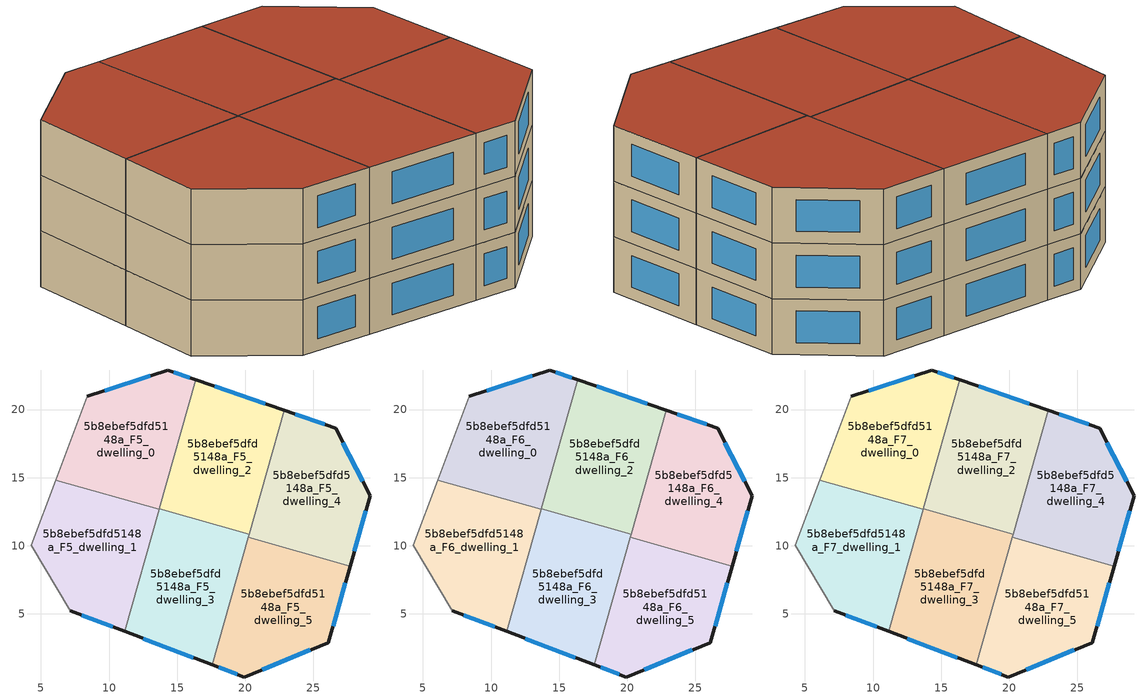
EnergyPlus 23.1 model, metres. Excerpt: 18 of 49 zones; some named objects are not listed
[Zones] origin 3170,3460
5b8ebef5dfd5148a_F5_dwelling_0
 floor to 5b8ebef5dfd5148a_F4_dwelling_0 (EU_floor_Construction): 16.38,22.18 13.68,12.67 6.09,14.83 8.41,20.98 14.3,22.9 z15
 wall outside (EU_wall_Construction): 16.38,22.18 14.3,22.9 8.41,20.98 z15:18
 wall to 5b8ebef5dfd5148a_F5_dwelling_1 (EU_wall_Construction): 6.09,14.83 13.68,12.67 z15:18
 wall adiabatic (EU_wall_Construction): 8.41,20.98 6.09,14.83 z15:18
 wall to 5b8ebef5dfd5148a_F5_dwelling_2 (EU_wall_Construction): 13.69,12.71 16.38,22.18 z15:18
 wall to 5b8ebef5dfd5148a_F5_dwelling_3 (EU_wall_Construction): 13.68,12.67 13.69,12.71 z15:18
 window (EU_Window_Construction): 15.93,22.34 14.74,22.75 / 13.04,22.49 9.68,21.39 z15.64:17.36
5b8ebef5dfd5148a_F5_dwelling_1
 floor to 5b8ebef5dfd5148a_F4_dwelling_1 (EU_floor_Construction): 13.68,12.67 11.13,3.71 7.14,5.24 4.29,10.04 6.09,14.83 z15
 wall outside (EU_wall_Construction): 7.14,5.24 11.13,3.71 z15:18
 wall adiabatic (EU_wall_Construction): 6.09,14.83 4.29,10.04 7.14,5.24 z15:18
 wall to 5b8ebef5dfd5148a_F5_dwelling_3 (EU_wall_Construction): 11.13,3.71 13.68,12.67 z15:18
 window (EU_Window_Construction): 7.99,4.91 10.28,4.04 z15.64:17.36
5b8ebef5dfd5148a_F5_dwelling_2
 floor to 5b8ebef5dfd5148a_F4_dwelling_2 (EU_floor_Construction): 22.87,19.94 20.28,10.84 13.69,12.71 16.38,22.18 z15
 wall outside (EU_wall_Construction): 22.87,19.94 16.38,22.18 z15:18
 wall to 5b8ebef5dfd5148a_F5_dwelling_3 (EU_wall_Construction): 13.69,12.71 20.28,10.84 z15:18
 wall to 5b8ebef5dfd5148a_F5_dwelling_4 (EU_wall_Construction): 20.28,10.84 22.87,19.94 z15:18
 window (EU_Window_Construction): 21.48,20.42 17.77,21.7 z15.64:17.36
5b8ebef5dfd5148a_F5_dwelling_3
 floor to 5b8ebef5dfd5148a_F4_dwelling_3 (EU_floor_Construction): 20.28,10.84 17.56,1.26 11.13,3.71 13.69,12.71 z15
 wall outside (EU_wall_Construction): 11.13,3.71 17.56,1.26 z15:18
 wall to 5b8ebef5dfd5148a_F5_dwelling_5 (EU_wall_Construction): 17.56,1.26 20.22,10.62 z15:18
 wall to 5b8ebef5dfd5148a_F5_dwelling_4 (EU_wall_Construction): 20.22,10.62 20.28,10.84 z15:18
 window (EU_Window_Construction): 12.51,3.19 16.19,1.79 z15.64:17.36
5b8ebef5dfd5148a_F5_dwelling_4
 floor to 5b8ebef5dfd5148a_F4_dwelling_4 (EU_floor_Construction): 26.63,18.64 29.17,13.67 27.7,8.5 20.22,10.62 22.87,19.94 z15
 wall outside (EU_wall_Construction): 27.7,8.5 29.17,13.67 26.63,18.64 22.87,19.94 z15:18
 wall to 5b8ebef5dfd5148a_F5_dwelling_5 (EU_wall_Construction): 20.22,10.62 27.7,8.5 z15:18
 window (EU_Window_Construction): 28.62,14.74 27.17,17.57 / 28.01,9.61 28.85,12.57 / 25.82,18.92 23.67,19.66 z15.64:17.36
5b8ebef5dfd5148a_F5_dwelling_5
 floor to 5b8ebef5dfd5148a_F4_dwelling_5 (EU_floor_Construction): 27.7,8.5 26.1,2.89 19.92,0.37 17.56,1.26 20.22,10.62 z15
 wall outside (EU_wall_Construction): 17.56,1.26 19.92,0.37 26.1,2.89 27.7,8.5 z15:18
 window (EU_Window_Construction): 26.44,4.09 27.35,7.3 / 21.24,0.91 24.78,2.35 / 18.07,1.07 19.41,0.56 z15.64:17.36
5b8ebef5dfd5148a_F6_dwelling_0
 floor to 5b8ebef5dfd5148a_F5_dwelling_0 (EU_floor_Construction): 16.38,22.18 13.68,12.67 6.09,14.83 8.41,20.98 14.3,22.9 z18
 wall outside (EU_wall_Construction): 16.38,22.18 14.3,22.9 8.41,20.98 z18:21
 wall to 5b8ebef5dfd5148a_F6_dwelling_1 (EU_wall_Construction): 6.09,14.83 13.68,12.67 z18:21
 wall adiabatic (EU_wall_Construction): 8.41,20.98 6.09,14.83 z18:21
 wall to 5b8ebef5dfd5148a_F6_dwelling_2 (EU_wall_Construction): 13.69,12.71 16.38,22.18 z18:21
 wall to 5b8ebef5dfd5148a_F6_dwelling_3 (EU_wall_Construction): 13.68,12.67 13.69,12.71 z18:21
 window (EU_Window_Construction): 15.93,22.34 14.74,22.75 / 13.04,22.49 9.68,21.39 z18.64:20.36
5b8ebef5dfd5148a_F6_dwelling_1
 floor to 5b8ebef5dfd5148a_F5_dwelling_1 (EU_floor_Construction): 13.68,12.67 11.13,3.71 7.14,5.24 4.29,10.04 6.09,14.83 z18
 wall outside (EU_wall_Construction): 7.14,5.24 11.13,3.71 z18:21
 wall adiabatic (EU_wall_Construction): 6.09,14.83 4.29,10.04 7.14,5.24 z18:21
 wall to 5b8ebef5dfd5148a_F6_dwelling_3 (EU_wall_Construction): 11.13,3.71 13.68,12.67 z18:21
 window (EU_Window_Construction): 7.99,4.91 10.28,4.04 z18.64:20.36
5b8ebef5dfd5148a_F6_dwelling_2
 floor to 5b8ebef5dfd5148a_F5_dwelling_2 (EU_floor_Construction): 22.87,19.94 20.28,10.84 13.69,12.71 16.38,22.18 z18
 wall outside (EU_wall_Construction): 22.87,19.94 16.38,22.18 z18:21
 wall to 5b8ebef5dfd5148a_F6_dwelling_3 (EU_wall_Construction): 13.69,12.71 20.28,10.84 z18:21
 wall to 5b8ebef5dfd5148a_F6_dwelling_4 (EU_wall_Construction): 20.28,10.84 22.87,19.94 z18:21
 window (EU_Window_Construction): 21.48,20.42 17.77,21.7 z18.64:20.36
5b8ebef5dfd5148a_F6_dwelling_3
 floor to 5b8ebef5dfd5148a_F5_dwelling_3 (EU_floor_Construction): 20.28,10.84 17.56,1.26 11.13,3.71 13.69,12.71 z18
 wall outside (EU_wall_Construction): 11.13,3.71 17.56,1.26 z18:21
 wall to 5b8ebef5dfd5148a_F6_dwelling_5 (EU_wall_Construction): 17.56,1.26 20.22,10.62 z18:21
 wall to 5b8ebef5dfd5148a_F6_dwelling_4 (EU_wall_Construction): 20.22,10.62 20.28,10.84 z18:21
 window (EU_Window_Construction): 12.51,3.19 16.19,1.79 z18.64:20.36
5b8ebef5dfd5148a_F6_dwelling_4
 floor to 5b8ebef5dfd5148a_F5_dwelling_4 (EU_floor_Construction): 26.63,18.64 29.17,13.67 27.7,8.5 20.22,10.62 22.87,19.94 z18
 wall outside (EU_wall_Construction): 27.7,8.5 29.17,13.67 26.63,18.64 22.87,19.94 z18:21
 wall to 5b8ebef5dfd5148a_F6_dwelling_5 (EU_wall_Construction): 20.22,10.62 27.7,8.5 z18:21
 window (EU_Window_Construction): 28.62,14.74 27.17,17.57 / 28.01,9.61 28.85,12.57 / 25.82,18.92 23.67,19.66 z18.64:20.36
5b8ebef5dfd5148a_F6_dwelling_5
 floor to 5b8ebef5dfd5148a_F5_dwelling_5 (EU_floor_Construction): 27.7,8.5 26.1,2.89 19.92,0.37 17.56,1.26 20.22,10.62 z18
 wall outside (EU_wall_Construction): 17.56,1.26 19.92,0.37 26.1,2.89 27.7,8.5 z18:21
 window (EU_Window_Construction): 26.44,4.09 27.35,7.3 / 21.24,0.91 24.78,2.35 / 18.07,1.07 19.41,0.56 z18.64:20.36
5b8ebef5dfd5148a_F7_dwelling_0
 floor to 5b8ebef5dfd5148a_F6_dwelling_0 (EU_floor_Construction): 16.38,22.18 13.68,12.67 6.09,14.83 8.41,20.98 14.3,22.9 z21
 wall outside (EU_wall_Construction): 16.38,22.18 14.3,22.9 8.41,20.98 z21:24
 wall to 5b8ebef5dfd5148a_F7_dwelling_1 (EU_wall_Construction): 6.09,14.83 13.68,12.67 z21:24
 wall adiabatic (EU_wall_Construction): 8.41,20.98 6.09,14.83 z21:24
 wall to 5b8ebef5dfd5148a_F7_dwelling_2 (EU_wall_Construction): 13.69,12.71 16.38,22.18 z21:24
 wall to 5b8ebef5dfd5148a_F7_dwelling_3 (EU_wall_Construction): 13.68,12.67 13.69,12.71 z21:24
 window (EU_Window_Construction): 15.93,22.34 14.74,22.75 / 13.04,22.49 9.68,21.39 z21.64:23.36
 roof outside (EU_roof_Construction): 13.68,12.67 16.38,22.18 14.3,22.9 8.41,20.98 6.09,14.83 z24
5b8ebef5dfd5148a_F7_dwelling_1
 floor to 5b8ebef5dfd5148a_F6_dwelling_1 (EU_floor_Construction): 13.68,12.67 11.13,3.71 7.14,5.24 4.29,10.04 6.09,14.83 z21
 wall outside (EU_wall_Construction): 7.14,5.24 11.13,3.71 z21:24
 wall adiabatic (EU_wall_Construction): 6.09,14.83 4.29,10.04 7.14,5.24 z21:24
 wall to 5b8ebef5dfd5148a_F7_dwelling_3 (EU_wall_Construction): 11.13,3.71 13.68,12.67 z21:24
 window (EU_Window_Construction): 7.99,4.91 10.28,4.04 z21.64:23.36
 roof outside (EU_roof_Construction): 11.13,3.71 13.68,12.67 6.09,14.83 4.29,10.04 7.14,5.24 z24
5b8ebef5dfd5148a_F7_dwelling_2
 floor to 5b8ebef5dfd5148a_F6_dwelling_2 (EU_floor_Construction): 22.87,19.94 20.28,10.84 13.69,12.71 16.38,22.18 z21
 wall outside (EU_wall_Construction): 22.87,19.94 16.38,22.18 z21:24
 wall to 5b8ebef5dfd5148a_F7_dwelling_3 (EU_wall_Construction): 13.69,12.71 20.28,10.84 z21:24
 wall to 5b8ebef5dfd5148a_F7_dwelling_4 (EU_wall_Construction): 20.28,10.84 22.87,19.94 z21:24
 window (EU_Window_Construction): 21.48,20.42 17.77,21.7 z21.64:23.36
 roof outside (EU_roof_Construction): 20.28,10.84 22.87,19.94 16.38,22.18 13.69,12.71 z24
5b8ebef5dfd5148a_F7_dwelling_3
 floor to 5b8ebef5dfd5148a_F6_dwelling_3 (EU_floor_Construction): 20.28,10.84 17.56,1.26 11.13,3.71 13.69,12.71 z21
 wall outside (EU_wall_Construction): 11.13,3.71 17.56,1.26 z21:24
 wall to 5b8ebef5dfd5148a_F7_dwelling_5 (EU_wall_Construction): 17.56,1.26 20.22,10.62 z21:24
 wall to 5b8ebef5dfd5148a_F7_dwelling_4 (EU_wall_Construction): 20.22,10.62 20.28,10.84 z21:24
 window (EU_Window_Construction): 12.51,3.19 16.19,1.79 z21.64:23.36
 roof outside (EU_roof_Construction): 17.56,1.26 20.28,10.84 13.69,12.71 11.13,3.71 z24
5b8ebef5dfd5148a_F7_dwelling_4
 floor to 5b8ebef5dfd5148a_F6_dwelling_4 (EU_floor_Construction): 26.63,18.64 29.17,13.67 27.7,8.5 20.22,10.62 22.87,19.94 z21
 wall outside (EU_wall_Construction): 27.7,8.5 29.17,13.67 26.63,18.64 22.87,19.94 z21:24
 wall to 5b8ebef5dfd5148a_F7_dwelling_5 (EU_wall_Construction): 20.22,10.62 27.7,8.5 z21:24
 window (EU_Window_Construction): 28.62,14.74 27.17,17.57 / 28.01,9.61 28.85,12.57 / 25.82,18.92 23.67,19.66 z21.64:23.36
 roof outside (EU_roof_Construction): 27.7,8.5 29.17,13.67 26.63,18.64 22.87,19.94 20.22,10.62 z24
5b8ebef5dfd5148a_F7_dwelling_5
 floor to 5b8ebef5dfd5148a_F6_dwelling_5 (EU_floor_Construction): 27.7,8.5 26.1,2.89 19.92,0.37 17.56,1.26 20.22,10.62 z21
 wall outside (EU_wall_Construction): 17.56,1.26 19.92,0.37 26.1,2.89 27.7,8.5 z21:24
 window (EU_Window_Construction): 26.44,4.09 27.35,7.3 / 21.24,0.91 24.78,2.35 / 18.07,1.07 19.41,0.56 z21.64:23.36
 roof outside (EU_roof_Construction): 26.1,2.89 27.7,8.5 20.22,10.62 17.56,1.26 19.92,0.37 z24
[Building]
EU S2 Campaign: North Axis=0; Terrain=City; Solar Distribution=FullExterior
[Site:Location]
Yerevan-Zvartnots.Intl.AP: Latitude=40.15; Longitude=44.383; Time Zone=4; Elevation=854
[SizingPeriod:WeatherFileDays]
AnnualSizingPeriod: Begin Month=1; Begin Day of Month=1; End Month=12; End Day of Month=31; Day of Week for Start Day=Monday; Use Weather File Daylight Saving Period=No; Use Weather File Rain and Snow Indicators=No
[MATERIAL]
EU_InternalMass_Material: Roughness=MediumRough; Thickness=0.1; Conductivity=1; Density=1800; Specific Heat=900; Thermal Absorptance=0.9; Solar Absorptance=0.7; Visible Absorptance=0.7
[MATERIAL:NOMASS] Roughness=MediumRough; Thermal Absorptance=0.9; Solar Absorptance=0.7; Visible Absorptance=0.7
Name | Thermal Resistance
EU_wall_NoMass | 1.05043
EU_roof_NoMass | 1.45357
EU_floor_NoMass | 0.478065
[WINDOWMATERIAL:SIMPLEGLAZINGSYSTEM]
EU_Window_SimpleGlazing: UFactor=2.5566; Solar Heat Gain Coefficient=0.75; Visible Transmittance=0.75
[CONSTRUCTION]
EU_wall_Construction: EU_wall_NoMass
EU_roof_Construction: EU_roof_NoMass
EU_floor_Construction: EU_floor_NoMass
EU_Window_Construction: EU_Window_SimpleGlazing
EU_InternalMass_Construction: EU_InternalMass_Material
[ZONE] Type=1; Multiplier=1; Ceiling Height=autocalculate; Floor Area=autocalculate; Part of Total Floor Area=Yes
Name | Volume
5b8ebef5dfd5148a_F5_dwelling_0; 5b8ebef5dfd5148a_F6_dwelling_0; 5b8ebef5dfd5148a_F7_dwelling_0 | 198.564
5b8ebef5dfd5148a_F5_dwelling_1; 5b8ebef5dfd5148a_F6_dwelling_1; 5b8ebef5dfd5148a_F7_dwelling_1 | 198.568
5b8ebef5dfd5148a_F5_dwelling_2; 5b8ebef5dfd5148a_F6_dwelling_2; 5b8ebef5dfd5148a_F7_dwelling_2 | 198.567
5b8ebef5dfd5148a_F5_dwelling_3; 5b8ebef5dfd5148a_F6_dwelling_3; 5b8ebef5dfd5148a_F7_dwelling_3 | 198.576
5b8ebef5dfd5148a_F5_dwelling_4; 5b8ebef5dfd5148a_F6_dwelling_4; 5b8ebef5dfd5148a_F7_dwelling_4 | 198.574
5b8ebef5dfd5148a_F5_dwelling_5; 5b8ebef5dfd5148a_F6_dwelling_5; 5b8ebef5dfd5148a_F7_dwelling_5 | 198.5625
[INTERNALMASS] Construction=EU_InternalMass_Construction
Name | Zone or ZoneList | Surface Area
5b8ebef5dfd5148a_F5_dwelling_0_EU_InternalMass | 5b8ebef5dfd5148a_F5_dwelling_0 | 66.189
5b8ebef5dfd5148a_F5_dwelling_1_EU_InternalMass | 5b8ebef5dfd5148a_F5_dwelling_1 | 66.1888
5b8ebef5dfd5148a_F5_dwelling_2_EU_InternalMass | 5b8ebef5dfd5148a_F5_dwelling_2 | 66.1898
5b8ebef5dfd5148a_F5_dwelling_3_EU_InternalMass | 5b8ebef5dfd5148a_F5_dwelling_3 | 66.1908
5b8ebef5dfd5148a_F5_dwelling_4_EU_InternalMass | 5b8ebef5dfd5148a_F5_dwelling_4 | 66.1922
5b8ebef5dfd5148a_F5_dwelling_5_EU_InternalMass | 5b8ebef5dfd5148a_F5_dwelling_5 | 66.1862
5b8ebef5dfd5148a_F6_dwelling_0_EU_InternalMass | 5b8ebef5dfd5148a_F6_dwelling_0 | 66.189
5b8ebef5dfd5148a_F6_dwelling_1_EU_InternalMass | 5b8ebef5dfd5148a_F6_dwelling_1 | 66.1888
5b8ebef5dfd5148a_F6_dwelling_2_EU_InternalMass | 5b8ebef5dfd5148a_F6_dwelling_2 | 66.1898
5b8ebef5dfd5148a_F6_dwelling_3_EU_InternalMass | 5b8ebef5dfd5148a_F6_dwelling_3 | 66.1908
5b8ebef5dfd5148a_F6_dwelling_4_EU_InternalMass | 5b8ebef5dfd5148a_F6_dwelling_4 | 66.1922
5b8ebef5dfd5148a_F6_dwelling_5_EU_InternalMass | 5b8ebef5dfd5148a_F6_dwelling_5 | 66.1862
5b8ebef5dfd5148a_F7_dwelling_0_EU_InternalMass | 5b8ebef5dfd5148a_F7_dwelling_0 | 66.189
5b8ebef5dfd5148a_F7_dwelling_1_EU_InternalMass | 5b8ebef5dfd5148a_F7_dwelling_1 | 66.1888
5b8ebef5dfd5148a_F7_dwelling_2_EU_InternalMass | 5b8ebef5dfd5148a_F7_dwelling_2 | 66.1898
5b8ebef5dfd5148a_F7_dwelling_3_EU_InternalMass | 5b8ebef5dfd5148a_F7_dwelling_3 | 66.1908
5b8ebef5dfd5148a_F7_dwelling_4_EU_InternalMass | 5b8ebef5dfd5148a_F7_dwelling_4 | 66.1922
5b8ebef5dfd5148a_F7_dwelling_5_EU_InternalMass | 5b8ebef5dfd5148a_F7_dwelling_5 | 66.1862
[OTHEREQUIPMENT] Fuel Type=Electricity; Design Level Calculation Method=Watts/Area; Power per Zone Floor Area=1; Fraction Latent=0; Fraction Radiant=0; Fraction Lost=0; Carbon Dioxide Generation Rate=0; EndUse Subcategory=EU_Step8_InternalGains
Name | Zone or ZoneList or Space or SpaceList | Schedule
EU_Step8_InternalGain_5b8ebef5dfd5148a_F5_dwelling_0_f000 | 5b8ebef5dfd5148a_F5_dwelling_0 | EU_Step8_GainSchedule_5b8ebef5dfd5148a_F5_dwelling_0_f000
EU_Step8_InternalGain_5b8ebef5dfd5148a_F5_dwelling_1_f000 | 5b8ebef5dfd5148a_F5_dwelling_1 | EU_Step8_GainSchedule_5b8ebef5dfd5148a_F5_dwelling_1_f000
EU_Step8_InternalGain_5b8ebef5dfd5148a_F5_dwelling_2_f000 | 5b8ebef5dfd5148a_F5_dwelling_2 | EU_Step8_GainSchedule_5b8ebef5dfd5148a_F5_dwelling_2_f000
EU_Step8_InternalGain_5b8ebef5dfd5148a_F5_dwelling_3_f000 | 5b8ebef5dfd5148a_F5_dwelling_3 | EU_Step8_GainSchedule_5b8ebef5dfd5148a_F5_dwelling_3_f000
EU_Step8_InternalGain_5b8ebef5dfd5148a_F5_dwelling_4_f000 | 5b8ebef5dfd5148a_F5_dwelling_4 | EU_Step8_GainSchedule_5b8ebef5dfd5148a_F5_dwelling_4_f000
EU_Step8_InternalGain_5b8ebef5dfd5148a_F5_dwelling_5_f000 | 5b8ebef5dfd5148a_F5_dwelling_5 | EU_Step8_GainSchedule_5b8ebef5dfd5148a_F5_dwelling_5_f000
EU_Step8_InternalGain_5b8ebef5dfd5148a_F6_dwelling_0_f000 | 5b8ebef5dfd5148a_F6_dwelling_0 | EU_Step8_GainSchedule_5b8ebef5dfd5148a_F6_dwelling_0_f000
EU_Step8_InternalGain_5b8ebef5dfd5148a_F6_dwelling_1_f000 | 5b8ebef5dfd5148a_F6_dwelling_1 | EU_Step8_GainSchedule_5b8ebef5dfd5148a_F6_dwelling_1_f000
EU_Step8_InternalGain_5b8ebef5dfd5148a_F6_dwelling_2_f000 | 5b8ebef5dfd5148a_F6_dwelling_2 | EU_Step8_GainSchedule_5b8ebef5dfd5148a_F6_dwelling_2_f000
EU_Step8_InternalGain_5b8ebef5dfd5148a_F6_dwelling_3_f000 | 5b8ebef5dfd5148a_F6_dwelling_3 | EU_Step8_GainSchedule_5b8ebef5dfd5148a_F6_dwelling_3_f000
EU_Step8_InternalGain_5b8ebef5dfd5148a_F6_dwelling_4_f000 | 5b8ebef5dfd5148a_F6_dwelling_4 | EU_Step8_GainSchedule_5b8ebef5dfd5148a_F6_dwelling_4_f000
EU_Step8_InternalGain_5b8ebef5dfd5148a_F6_dwelling_5_f000 | 5b8ebef5dfd5148a_F6_dwelling_5 | EU_Step8_GainSchedule_5b8ebef5dfd5148a_F6_dwelling_5_f000
EU_Step8_InternalGain_5b8ebef5dfd5148a_F7_dwelling_0_f000 | 5b8ebef5dfd5148a_F7_dwelling_0 | EU_Step8_GainSchedule_5b8ebef5dfd5148a_F7_dwelling_0_f000
EU_Step8_InternalGain_5b8ebef5dfd5148a_F7_dwelling_1_f000 | 5b8ebef5dfd5148a_F7_dwelling_1 | EU_Step8_GainSchedule_5b8ebef5dfd5148a_F7_dwelling_1_f000
EU_Step8_InternalGain_5b8ebef5dfd5148a_F7_dwelling_2_f000 | 5b8ebef5dfd5148a_F7_dwelling_2 | EU_Step8_GainSchedule_5b8ebef5dfd5148a_F7_dwelling_2_f000
EU_Step8_InternalGain_5b8ebef5dfd5148a_F7_dwelling_3_f000 | 5b8ebef5dfd5148a_F7_dwelling_3 | EU_Step8_GainSchedule_5b8ebef5dfd5148a_F7_dwelling_3_f000
EU_Step8_InternalGain_5b8ebef5dfd5148a_F7_dwelling_4_f000 | 5b8ebef5dfd5148a_F7_dwelling_4 | EU_Step8_GainSchedule_5b8ebef5dfd5148a_F7_dwelling_4_f000
EU_Step8_InternalGain_5b8ebef5dfd5148a_F7_dwelling_5_f000 | 5b8ebef5dfd5148a_F7_dwelling_5 | EU_Step8_GainSchedule_5b8ebef5dfd5148a_F7_dwelling_5_f000
[ZONEVENTILATION:DESIGNFLOWRATE] Schedule=EU_AlwaysOn; Design Flow Rate Calculation Method=AirChanges/Hour; Air Changes per Hour=0.557805; Ventilation Type=Natural; Fan Pressure Rise=0; Fan Total Efficiency=1; Constant Term Coefficient=1; Temperature Term Coefficient=0; Velocity Term Coefficient=0; Velocity Squared Term Coefficient=0; Minimum Indoor Temperature=-100; Maximum Indoor Temperature=100; Delta Temperature=-100; Minimum Outdoor Temperature=-100; Maximum Outdoor Temperature=100; Maximum Wind Speed=40
Name | Zone or ZoneList or Space or SpaceList
EU_ConstantAir_5b8ebef5dfd5148a_F5_dwelling_0 | 5b8ebef5dfd5148a_F5_dwelling_0
EU_ConstantAir_5b8ebef5dfd5148a_F5_dwelling_1 | 5b8ebef5dfd5148a_F5_dwelling_1
EU_ConstantAir_5b8ebef5dfd5148a_F5_dwelling_2 | 5b8ebef5dfd5148a_F5_dwelling_2
EU_ConstantAir_5b8ebef5dfd5148a_F5_dwelling_3 | 5b8ebef5dfd5148a_F5_dwelling_3
EU_ConstantAir_5b8ebef5dfd5148a_F5_dwelling_4 | 5b8ebef5dfd5148a_F5_dwelling_4
EU_ConstantAir_5b8ebef5dfd5148a_F5_dwelling_5 | 5b8ebef5dfd5148a_F5_dwelling_5
EU_ConstantAir_5b8ebef5dfd5148a_F6_dwelling_0 | 5b8ebef5dfd5148a_F6_dwelling_0
EU_ConstantAir_5b8ebef5dfd5148a_F6_dwelling_1 | 5b8ebef5dfd5148a_F6_dwelling_1
EU_ConstantAir_5b8ebef5dfd5148a_F6_dwelling_2 | 5b8ebef5dfd5148a_F6_dwelling_2
EU_ConstantAir_5b8ebef5dfd5148a_F6_dwelling_3 | 5b8ebef5dfd5148a_F6_dwelling_3
EU_ConstantAir_5b8ebef5dfd5148a_F6_dwelling_4 | 5b8ebef5dfd5148a_F6_dwelling_4
EU_ConstantAir_5b8ebef5dfd5148a_F6_dwelling_5 | 5b8ebef5dfd5148a_F6_dwelling_5
EU_ConstantAir_5b8ebef5dfd5148a_F7_dwelling_0 | 5b8ebef5dfd5148a_F7_dwelling_0
EU_ConstantAir_5b8ebef5dfd5148a_F7_dwelling_1 | 5b8ebef5dfd5148a_F7_dwelling_1
EU_ConstantAir_5b8ebef5dfd5148a_F7_dwelling_2 | 5b8ebef5dfd5148a_F7_dwelling_2
EU_ConstantAir_5b8ebef5dfd5148a_F7_dwelling_3 | 5b8ebef5dfd5148a_F7_dwelling_3
EU_ConstantAir_5b8ebef5dfd5148a_F7_dwelling_4 | 5b8ebef5dfd5148a_F7_dwelling_4
EU_ConstantAir_5b8ebef5dfd5148a_F7_dwelling_5 | 5b8ebef5dfd5148a_F7_dwelling_5
[HVACTEMPLATE:THERMOSTAT] Constant Heating Setpoint=20; Constant Cooling Setpoint=50
EU_HeatOnly_5b8ebef5dfd5148a_F6_dwelling_2; EU_HeatOnly_5b8ebef5dfd5148a_F6_dwelling_3; EU_HeatOnly_5b8ebef5dfd5148a_F6_dwelling_4; EU_HeatOnly_5b8ebef5dfd5148a_F6_dwelling_5; EU_HeatOnly_5b8ebef5dfd5148a_F7_dwelling_0; EU_HeatOnly_5b8ebef5dfd5148a_F7_dwelling_1; EU_HeatOnly_5b8ebef5dfd5148a_F7_dwelling_2; EU_HeatOnly_5b8ebef5dfd5148a_F7_dwelling_3; EU_HeatOnly_5b8ebef5dfd5148a_F7_dwelling_4; EU_HeatOnly_5b8ebef5dfd5148a_F7_dwelling_5
[HVACTEMPLATE:ZONE:IDEALLOADSAIRSYSTEM] System Availability Schedule=EU_AlwaysOn; Maximum Heating Supply Air Temperature=50; Minimum Cooling Supply Air Temperature=13; Maximum Heating Supply Air Humidity Ratio=0.0156; Minimum Cooling Supply Air Humidity Ratio=0.0077; Heating Limit=NoLimit; Cooling Limit=NoLimit; Heating Availability Schedule=EU_AlwaysOn; Cooling Availability Schedule=EU_CoolingOff; Dehumidification Control Type=ConstantSensibleHeatRatio; Cooling Sensible Heat Ratio=0.7; Dehumidification Setpoint=60; Humidification Control Type=None; Humidification Setpoint=30; Outdoor Air Method=None; Outdoor Air Flow Rate per Person=0.00944; Outdoor Air Flow Rate per Zone Floor Area=0; Outdoor Air Flow Rate per Zone=0; Demand Controlled Ventilation Type=None; Outdoor Air Economizer Type=NoEconomizer; Heat Recovery Type=None; Sensible Heat Recovery Effectiveness=0.7; Latent Heat Recovery Effectiveness=0.65
Name | Template Thermostat
5b8ebef5dfd5148a_F5_dwelling_0 | EU_HeatOnly_5b8ebef5dfd5148a_F5_dwelling_0
5b8ebef5dfd5148a_F5_dwelling_1 | EU_HeatOnly_5b8ebef5dfd5148a_F5_dwelling_1
5b8ebef5dfd5148a_F5_dwelling_2 | EU_HeatOnly_5b8ebef5dfd5148a_F5_dwelling_2
5b8ebef5dfd5148a_F5_dwelling_3 | EU_HeatOnly_5b8ebef5dfd5148a_F5_dwelling_3
5b8ebef5dfd5148a_F5_dwelling_4 | EU_HeatOnly_5b8ebef5dfd5148a_F5_dwelling_4
5b8ebef5dfd5148a_F5_dwelling_5 | EU_HeatOnly_5b8ebef5dfd5148a_F5_dwelling_5
5b8ebef5dfd5148a_F6_dwelling_0 | EU_HeatOnly_5b8ebef5dfd5148a_F6_dwelling_0
5b8ebef5dfd5148a_F6_dwelling_1 | EU_HeatOnly_5b8ebef5dfd5148a_F6_dwelling_1
5b8ebef5dfd5148a_F6_dwelling_2 | EU_HeatOnly_5b8ebef5dfd5148a_F6_dwelling_2
5b8ebef5dfd5148a_F6_dwelling_3 | EU_HeatOnly_5b8ebef5dfd5148a_F6_dwelling_3
5b8ebef5dfd5148a_F6_dwelling_4 | EU_HeatOnly_5b8ebef5dfd5148a_F6_dwelling_4
5b8ebef5dfd5148a_F6_dwelling_5 | EU_HeatOnly_5b8ebef5dfd5148a_F6_dwelling_5
5b8ebef5dfd5148a_F7_dwelling_0 | EU_HeatOnly_5b8ebef5dfd5148a_F7_dwelling_0
5b8ebef5dfd5148a_F7_dwelling_1 | EU_HeatOnly_5b8ebef5dfd5148a_F7_dwelling_1
5b8ebef5dfd5148a_F7_dwelling_2 | EU_HeatOnly_5b8ebef5dfd5148a_F7_dwelling_2
5b8ebef5dfd5148a_F7_dwelling_3 | EU_HeatOnly_5b8ebef5dfd5148a_F7_dwelling_3
5b8ebef5dfd5148a_F7_dwelling_4 | EU_HeatOnly_5b8ebef5dfd5148a_F7_dwelling_4
5b8ebef5dfd5148a_F7_dwelling_5 | EU_HeatOnly_5b8ebef5dfd5148a_F7_dwelling_5
[SIZING:ZONE] Zone Cooling Design Supply Air Temperature Input Method=SupplyAirTemperature; Zone Cooling Design Supply Air Temperature=13; Zone Heating Design Supply Air Temperature Input Method=SupplyAirTemperature; Zone Heating Design Supply Air Temperature=50; Zone Cooling Design Supply Air Humidity Ratio=0.008; Zone Heating Design Supply Air Humidity Ratio=0.008; Cooling Design Air Flow Method=DesignDay; Cooling Design Air Flow Rate=0; Cooling Minimum Air Flow per Zone Floor Area=0.000762; Cooling Minimum Air Flow=0; Cooling Minimum Air Flow Fraction=0.2; Heating Design Air Flow Method=DesignDay; Heating Design Air Flow Rate=0; Heating Maximum Air Flow per Zone Floor Area=0.002032; Heating Maximum Air Flow=0.141576; Heating Maximum Air Flow Fraction=0.3; Account for Dedicated Outdoor Air System=No; Dedicated Outdoor Air System Control Strategy=NeutralSupplyAir; Dedicated Outdoor Air Low Setpoint Temperature for Design=autosize; Dedicated Outdoor Air High Setpoint Temperature for Design=autosize; Zone Load Sizing Method=Sensible Load Only No Latent Load; Zone Latent Cooling Design Supply Air Humidity Ratio Input Method=HumidityRatioDifference; Zone Cooling Design Supply Air Humidity Ratio Difference=0.005; Zone Latent Heating Design Supply Air Humidity Ratio Input Method=HumidityRatioDifference; Zone Humidification Design Supply Air Humidity Ratio Difference=0.005
5b8ebef5dfd5148a_F5_dwelling_0; 5b8ebef5dfd5148a_F5_dwelling_1; 5b8ebef5dfd5148a_F5_dwelling_2; 5b8ebef5dfd5148a_F5_dwelling_3; 5b8ebef5dfd5148a_F5_dwelling_4; 5b8ebef5dfd5148a_F5_dwelling_5; 5b8ebef5dfd5148a_F6_dwelling_0; 5b8ebef5dfd5148a_F6_dwelling_1; 5b8ebef5dfd5148a_F6_dwelling_2; 5b8ebef5dfd5148a_F6_dwelling_3; 5b8ebef5dfd5148a_F6_dwelling_4; 5b8ebef5dfd5148a_F6_dwelling_5; 5b8ebef5dfd5148a_F7_dwelling_0; 5b8ebef5dfd5148a_F7_dwelling_1; 5b8ebef5dfd5148a_F7_dwelling_2; 5b8ebef5dfd5148a_F7_dwelling_3; 5b8ebef5dfd5148a_F7_dwelling_4; 5b8ebef5dfd5148a_F7_dwelling_5
[SCHEDULE:CONSTANT]
Name | Hourly Value
EU_AlwaysOn | 1
EU_CoolingOff | 0
[SCHEDULE:FILE] Column Number=1; Rows to Skip at Top=0; Number of Hours of Data=8760; Column Separator=Comma; Interpolate to Timestep=No; Minutes per Item=60; Adjust Schedule for Daylight Savings=Yes
Name | File
EU_Step8_GainSchedule_5b8ebef5dfd5148a_F5_dwelling_0_f000 | ../../schedules/5b8ebef5dfd5148a/5b8ebef5dfd5148a_F5_dwelling_0_f000_gain.csv
EU_Step8_GainSchedule_5b8ebef5dfd5148a_F5_dwelling_1_f000 | ../../schedules/5b8ebef5dfd5148a/5b8ebef5dfd5148a_F5_dwelling_1_f000_gain.csv
EU_Step8_GainSchedule_5b8ebef5dfd5148a_F5_dwelling_2_f000 | ../../schedules/5b8ebef5dfd5148a/5b8ebef5dfd5148a_F5_dwelling_2_f000_gain.csv
EU_Step8_GainSchedule_5b8ebef5dfd5148a_F5_dwelling_3_f000 | ../../schedules/5b8ebef5dfd5148a/5b8ebef5dfd5148a_F5_dwelling_3_f000_gain.csv
EU_Step8_GainSchedule_5b8ebef5dfd5148a_F5_dwelling_4_f000 | ../../schedules/5b8ebef5dfd5148a/5b8ebef5dfd5148a_F5_dwelling_4_f000_gain.csv
EU_Step8_GainSchedule_5b8ebef5dfd5148a_F5_dwelling_5_f000 | ../../schedules/5b8ebef5dfd5148a/5b8ebef5dfd5148a_F5_dwelling_5_f000_gain.csv
EU_Step8_GainSchedule_5b8ebef5dfd5148a_F6_dwelling_0_f000 | ../../schedules/5b8ebef5dfd5148a/5b8ebef5dfd5148a_F6_dwelling_0_f000_gain.csv
EU_Step8_GainSchedule_5b8ebef5dfd5148a_F6_dwelling_1_f000 | ../../schedules/5b8ebef5dfd5148a/5b8ebef5dfd5148a_F6_dwelling_1_f000_gain.csv
EU_Step8_GainSchedule_5b8ebef5dfd5148a_F6_dwelling_2_f000 | ../../schedules/5b8ebef5dfd5148a/5b8ebef5dfd5148a_F6_dwelling_2_f000_gain.csv
EU_Step8_GainSchedule_5b8ebef5dfd5148a_F6_dwelling_3_f000 | ../../schedules/5b8ebef5dfd5148a/5b8ebef5dfd5148a_F6_dwelling_3_f000_gain.csv
EU_Step8_GainSchedule_5b8ebef5dfd5148a_F6_dwelling_4_f000 | ../../schedules/5b8ebef5dfd5148a/5b8ebef5dfd5148a_F6_dwelling_4_f000_gain.csv
EU_Step8_GainSchedule_5b8ebef5dfd5148a_F6_dwelling_5_f000 | ../../schedules/5b8ebef5dfd5148a/5b8ebef5dfd5148a_F6_dwelling_5_f000_gain.csv
EU_Step8_GainSchedule_5b8ebef5dfd5148a_F7_dwelling_0_f000 | ../../schedules/5b8ebef5dfd5148a/5b8ebef5dfd5148a_F7_dwelling_0_f000_gain.csv
EU_Step8_GainSchedule_5b8ebef5dfd5148a_F7_dwelling_1_f000 | ../../schedules/5b8ebef5dfd5148a/5b8ebef5dfd5148a_F7_dwelling_1_f000_gain.csv
EU_Step8_GainSchedule_5b8ebef5dfd5148a_F7_dwelling_2_f000 | ../../schedules/5b8ebef5dfd5148a/5b8ebef5dfd5148a_F7_dwelling_2_f000_gain.csv
EU_Step8_GainSchedule_5b8ebef5dfd5148a_F7_dwelling_3_f000 | ../../schedules/5b8ebef5dfd5148a/5b8ebef5dfd5148a_F7_dwelling_3_f000_gain.csv
EU_Step8_GainSchedule_5b8ebef5dfd5148a_F7_dwelling_4_f000 | ../../schedules/5b8ebef5dfd5148a/5b8ebef5dfd5148a_F7_dwelling_4_f000_gain.csv
EU_Step8_GainSchedule_5b8ebef5dfd5148a_F7_dwelling_5_f000 | ../../schedules/5b8ebef5dfd5148a/5b8ebef5dfd5148a_F7_dwelling_5_f000_gain.csv
